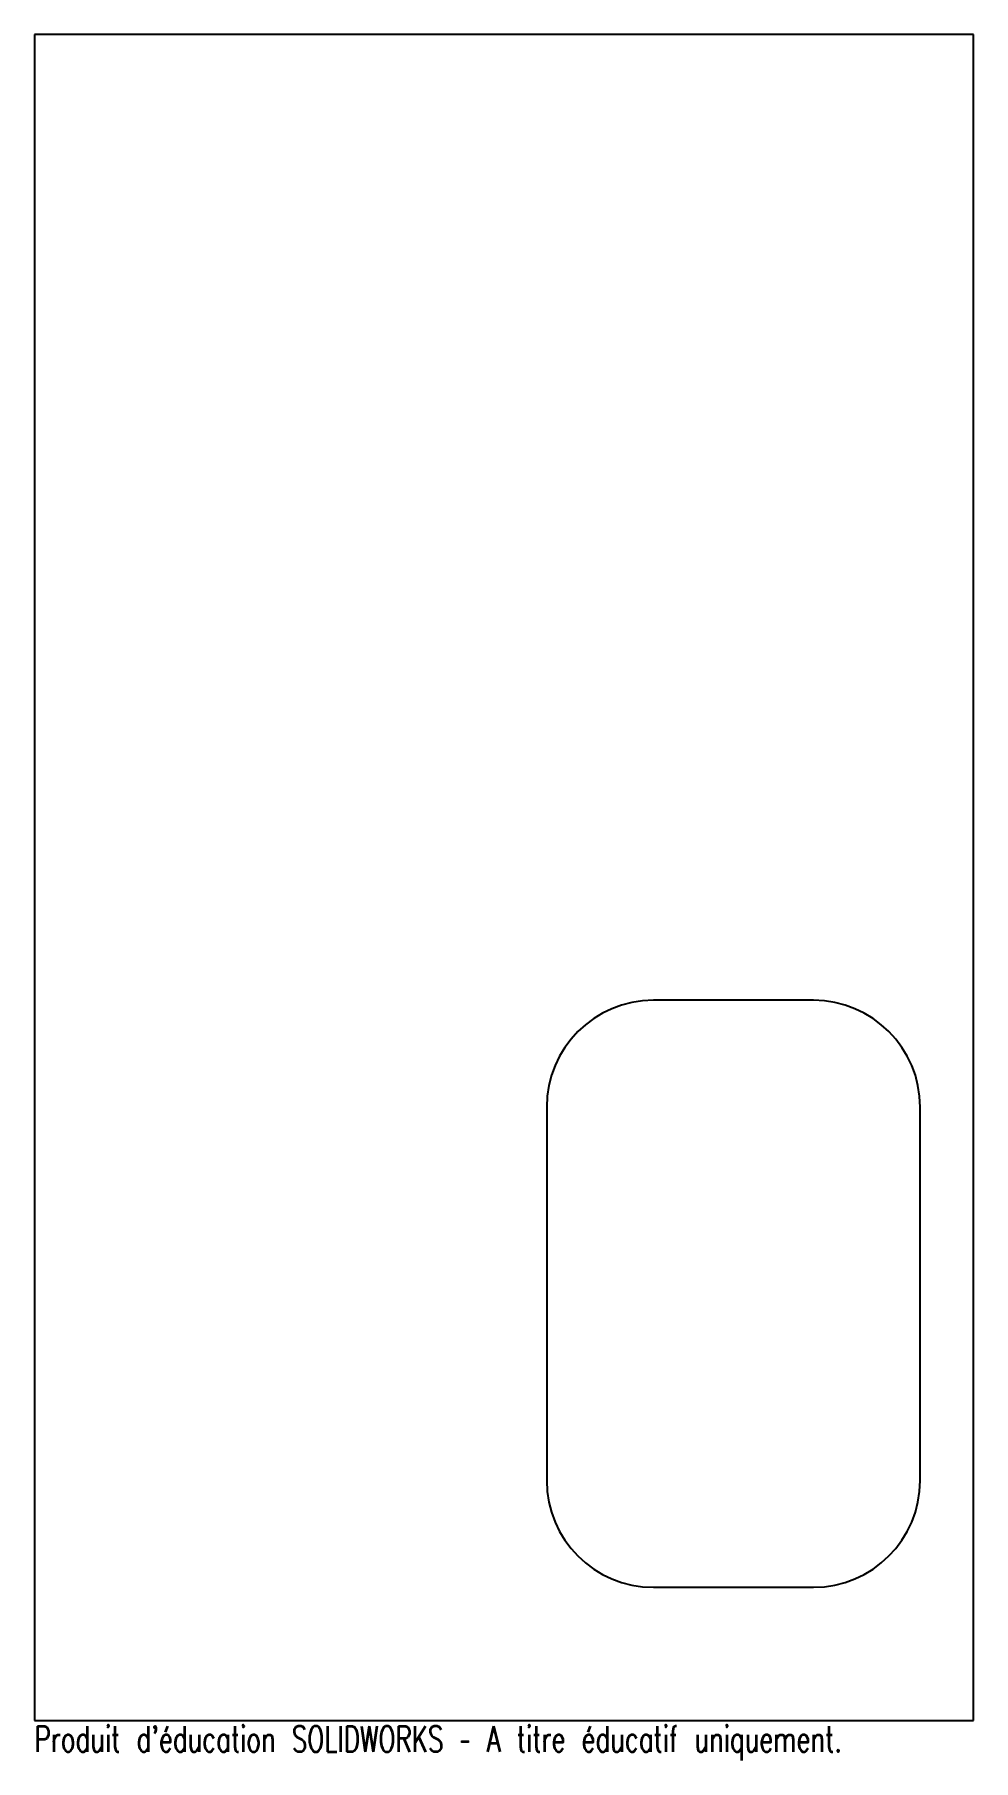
# Model space of a CAD drawing. Header units: millimetres. Extents: x 0 to 176, y -7 to 316.
import ezdxf

# ---------------------------------------------------------------- set-up
doc = ezdxf.new("R2010")
doc.units = ezdxf.units.MM
doc.styles.add('SLDTEXTSTYLE0', font='TXT', dxfattribs={"width": 0.7, "bigfont": 'bigfont'})

msp = doc.modelspace()

# ---------------------------------------------------------------- linework, layer by layer
at = {"color": 7, "linetype": 'Continuous', "lineweight": 25}
for p, q in [((176, 316), (0, 316)), ((0, 316), (0, 0)), ((176, 0), (176, 316)), ((146, 135), (116, 135)), ((96, 115), (96, 45)), ((166, 45), (166, 115)), ((116, 25), (146, 25)), ((0, 0), (176, 0))]:
    msp.add_line(p, q, dxfattribs=at)
for centre, start, end in [((116, 115), 90, 180), ((146, 115), 0, 90), ((116, 45), 180, 270), ((146, 45), 270, 0)]:
    msp.add_arc(centre, 20, start, end, dxfattribs=at)

# ---------------------------------------------------------------- texts
at = {"color": 7, "linetype": 'Continuous', "insert": (0, -1.02), "char_height": 4.8336, "attachment_point": 1, "style": 'SLDTEXTSTYLE0'}
msp.add_mtext("Produit d'éducation SOLIDWORKS – A titre éducatif uniquement.", dxfattribs=at)

doc.saveas('drawing.dxf')
